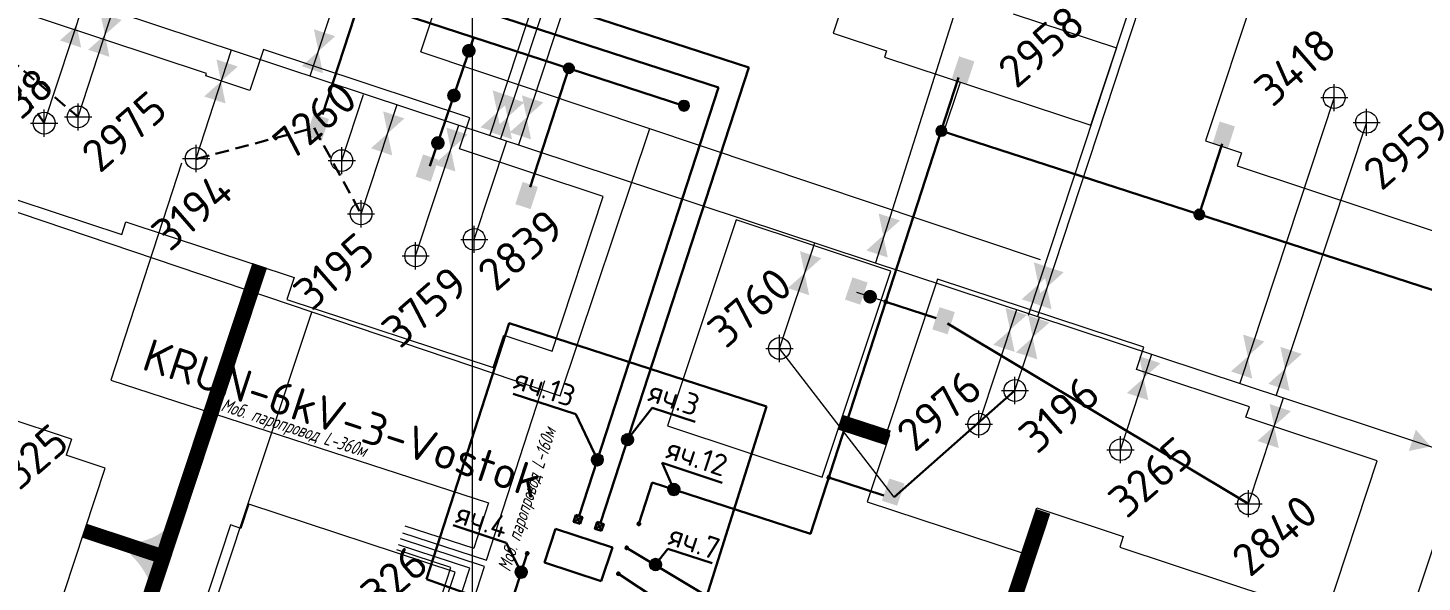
# Model space of a CAD drawing. Header units: millimetres. Extents: x 519 to 9564855, y -810 to 5021775.
# Drawn here: x 9543836 to 9544350, y 4997571 to 4997775 of the extents above; entities that cross this region are included whole.
import ezdxf

# ---------------------------------------------------------------- set-up
doc = ezdxf.new("R2010")
doc.units = ezdxf.units.MM
doc.header["$LTSCALE"] = 2
doc.header["$MEASUREMENT"] = 0
doc.header["$PDMODE"] = 2
doc.header["$PDSIZE"] = 5
doc.linetypes.add('92051501$0$DASHED', pattern=[0.75, 0.5, -0.25])
for name, color, linetype in [('160 скважин на 2012 год', 7, 'Continuous'), ('164 скв. на 2011 год (измененные)', 121, 'Continuous'), ('2003-2004 Supplemental wells', 7, 'Continuous'), ('Existing roads', 41, 'Continuous'), ('Future Roads', 44, 'Continuous'), ('Gaz', 4, 'Continuous'), ('GRID_PULKOVO', 7, 'Continuous'), ('OilColl&Flowlines', 3, 'Continuous'), ('Stage 11.Object 3.Frame&Text', 7, 'Continuous'), ('Stage 12 wells.Text&Frame', 52, 'Continuous'), ('Stage VII wells', 9, 'Continuous'), ('Stage8 wlls text', 7, 'Continuous'), ('Скважины на 2020 год', 140, 'Continuous')]:
    doc.layers.add(name, color=color, linetype=linetype)
for name, color, linetype, lineweight in [('160 скважин на 2012 год - Электрика', 192, 'Continuous', 30), ('200 скв. на 2010 год', 61, 'Continuous', 0), ('PPLINE_GAS', 4, 'GAS_LINE', 30), ('Stage 11.Object 2.Frame&Text', 26, 'Continuous', 53), ('Скважины на 2024 год-125', 10, 'Continuous', 40), ('Электро', 1, 'Continuous', 30), ('Электроснаб', 1, 'Continuous', 18), ('Электроснабжене', 1, 'Continuous', 18)]:
    doc.layers.add(name, color=color, linetype=linetype, lineweight=lineweight)
doc.styles.add('92051501$0$STANDARD', font='simplex.shx')
doc.styles.add('Elect', font='isocpeur.ttf')
doc.styles.get("Standard").update_dxf_attribs({"font": 'isocpeur.ttf', "width": 0.5})
doc.styles.add('ГОСТ', font='simplex.shx', dxfattribs={"width": 0.7})
doc.linetypes.add('GAS_LINE', pattern='A,0.5,-0.2,["G",92051501$0$STANDARD,S=0.1,R=0,X=-0.1,Y=-0.05],-0.05', length=0.75)

msp = doc.modelspace()

# ---------------------------------------------------------------- hatches: boundary and pattern name
at = {"layer": '160 скважин на 2012 год - Электрика', "lineweight": 0, "ltscale": 7.5}
for points in [[(9543979.18141, 4997720.41906), (9543984.78357, 4997718.53189), (9543987.5348, 4997726.69906), (9543981.93265, 4997728.58623)], [(9544137.31087, 4997675.10219), (9544142.91303, 4997673.21501), (9544145.66426, 4997681.38218), (9544140.06211, 4997683.26935)]]:
    msp.add_hatch(color=1, dxfattribs=at).paths.add_polyline_path(points)
at = {"layer": 'Future Roads', "linetype": 'ByBlock', "lineweight": 0, "ltscale": 25}
h = msp.add_hatch(color=256, dxfattribs=at)
edge = h.paths.add_edge_path()
edge.add_line((9543874.2865, 4997581.01089), (9543876.00847, 4997585.71127))
edge.add_arc((9543873.8436, 4997606.18154), 20.58442, 276.0369828, 309.9288942)
edge.add_line((9543887.05543, 4997590.39654), (9543880.54878, 4997572.40928))
edge.add_arc((9543856.43163, 4997561.43149), 26.4981, 384.4743618, 407.6376447)
at = {"layer": 'Электро'}
h = msp.add_hatch(color=256, dxfattribs=at)
edge = h.paths.add_edge_path()
edge.add_arc((9544035.61753, 4997760.31845), 1.80448, 0, 360)
for points in [[(9544176.65234, 4997756.52851), (9544182.26458, 4997754.67152), (9544184.9718, 4997762.85338), (9544179.35957, 4997764.71037)], [(9543938.93541, 4997735.35088), (9543944.54764, 4997733.49389), (9543947.25487, 4997741.67575), (9543941.64264, 4997743.53274)], [(9544015.90282, 4997710.28052), (9544021.51505, 4997708.42354), (9544024.22228, 4997716.60539), (9544018.61005, 4997718.46238)], [(9544169.4444, 4997664.15231), (9544175.05664, 4997662.29533), (9544177.76387, 4997670.47718), (9544172.15163, 4997672.33417)], [(9544150.91828, 4997600.9952), (9544156.53051, 4997599.13821), (9544159.23774, 4997607.32007), (9544153.62551, 4997609.17705)]]:
    msp.add_hatch(color=256, dxfattribs=at).paths.add_polyline_path(points)
h = msp.add_hatch(color=256, dxfattribs=at)
edge = h.paths.add_edge_path()
edge.add_arc((9544078.01699, 4997746.50781), 1.80448, 0, 360)
h = msp.add_hatch(color=256, dxfattribs=at)
edge = h.paths.add_edge_path()
edge.add_arc((9544172.78988, 4997737.25674), 1.80448, 0, 360)
at = {"layer": 'Электро', "ltscale": 7.5}
msp.add_hatch(color=256, dxfattribs=at).paths.add_polyline_path([(9544272.66682, 4997732.49667), (9544278.29894, 4997730.7009), (9544280.91691, 4997738.91176), (9544275.28479, 4997740.70752)])
at = {"layer": 'Электро'}
h = msp.add_hatch(color=256, dxfattribs=at)
edge = h.paths.add_edge_path()
edge.add_arc((9544267.80024, 4997706.46016), 1.80448, 0, 360)
h = msp.add_hatch(color=256, dxfattribs=at)
edge = h.paths.add_edge_path()
edge.add_arc((9544057.24797, 4997623.50429), 2.06767, 0, 360)
h = msp.add_hatch(color=256, dxfattribs=at)
edge = h.paths.add_edge_path()
edge.add_arc((9544046.12594, 4997616.08426), 2.06767, 0, 360)
h = msp.add_hatch(color=256, dxfattribs=at)
edge = h.paths.add_edge_path()
edge.add_arc((9544074.28648, 4997605.14234), 2.06767, 0, 360)
h = msp.add_hatch(color=256, dxfattribs=at)
edge = h.paths.add_edge_path()
edge.add_arc((9544067.56598, 4997577.47225), 2.06767, 0, 360)
h = msp.add_hatch(color=256, dxfattribs=at)
edge = h.paths.add_edge_path()
edge.add_arc((9544018.06378, 4997574.69041), 2.06767, 0, 360)
at = {"layer": 'Электроснаб', "lineweight": 0}
h = msp.add_hatch(color=1, dxfattribs=at)
edge = h.paths.add_edge_path()
edge.add_arc((9544035.61753, 4997760.31845), 1.80448, 0, 360)
for points in [[(9544176.65234, 4997756.52851), (9544182.26458, 4997754.67152), (9544184.9718, 4997762.85338), (9544179.35957, 4997764.71037)], [(9543938.93541, 4997735.35088), (9543944.54764, 4997733.49389), (9543947.25487, 4997741.67575), (9543941.64264, 4997743.53274)], [(9544015.90282, 4997710.28052), (9544021.51505, 4997708.42354), (9544024.22228, 4997716.60539), (9544018.61005, 4997718.46238)], [(9544169.4444, 4997664.15231), (9544175.05664, 4997662.29533), (9544177.76387, 4997670.47718), (9544172.15163, 4997672.33417)], [(9544150.91828, 4997600.9952), (9544156.53051, 4997599.13821), (9544159.23774, 4997607.32007), (9544153.62551, 4997609.17705)]]:
    msp.add_hatch(color=1, dxfattribs=at).paths.add_polyline_path(points)
h = msp.add_hatch(color=1, dxfattribs=at)
edge = h.paths.add_edge_path()
edge.add_arc((9544078.01699, 4997746.50781), 1.80448, 0, 360)
h = msp.add_hatch(color=1, dxfattribs=at)
edge = h.paths.add_edge_path()
edge.add_arc((9544172.78988, 4997737.25674), 1.80448, 0, 360)
at = {"layer": 'Электроснаб', "lineweight": 0, "ltscale": 7.5}
msp.add_hatch(color=1, dxfattribs=at).paths.add_polyline_path([(9544272.66682, 4997732.49667), (9544278.29894, 4997730.7009), (9544280.91691, 4997738.91176), (9544275.28479, 4997740.70752)])
at = {"layer": 'Электроснаб', "lineweight": 0}
h = msp.add_hatch(color=1, dxfattribs=at)
edge = h.paths.add_edge_path()
edge.add_arc((9544267.80024, 4997706.46016), 1.80448, 0, 360)
h = msp.add_hatch(color=1, dxfattribs=at)
edge = h.paths.add_edge_path()
edge.add_arc((9544057.24797, 4997623.50429), 2.06767, 0, 360)
h = msp.add_hatch(color=1, dxfattribs=at)
edge = h.paths.add_edge_path()
edge.add_arc((9544046.12594, 4997616.08426), 2.06767, 0, 360)
h = msp.add_hatch(color=1, dxfattribs=at)
edge = h.paths.add_edge_path()
edge.add_arc((9544074.28648, 4997605.14234), 2.06767, 0, 360)
h = msp.add_hatch(color=1, dxfattribs=at)
edge = h.paths.add_edge_path()
edge.add_arc((9544067.56598, 4997577.47225), 2.06767, 0, 360)
h = msp.add_hatch(color=1, dxfattribs=at)
edge = h.paths.add_edge_path()
edge.add_arc((9544018.06378, 4997574.69041), 2.06767, 0, 360)
at = {"layer": 'Электроснабжене', "lineweight": 0}
h = msp.add_hatch(color=1, dxfattribs=at)
edge = h.paths.add_edge_path()
edge.add_arc((9544035.61753, 4997760.31845), 1.80448, 0, 360)
for points in [[(9544176.65234, 4997756.52851), (9544182.26458, 4997754.67152), (9544184.9718, 4997762.85338), (9544179.35957, 4997764.71037)], [(9543938.93541, 4997735.35088), (9543944.54764, 4997733.49389), (9543947.25487, 4997741.67575), (9543941.64264, 4997743.53274)], [(9544015.90282, 4997710.28052), (9544021.51505, 4997708.42354), (9544024.22228, 4997716.60539), (9544018.61005, 4997718.46238)], [(9544169.4444, 4997664.15231), (9544175.05664, 4997662.29533), (9544177.76387, 4997670.47718), (9544172.15163, 4997672.33417)], [(9544150.91828, 4997600.9952), (9544156.53051, 4997599.13821), (9544159.23774, 4997607.32007), (9544153.62551, 4997609.17705)]]:
    msp.add_hatch(color=1, dxfattribs=at).paths.add_polyline_path(points)
h = msp.add_hatch(color=1, dxfattribs=at)
edge = h.paths.add_edge_path()
edge.add_arc((9544078.01699, 4997746.50781), 1.80448, 0, 360)
h = msp.add_hatch(color=1, dxfattribs=at)
edge = h.paths.add_edge_path()
edge.add_arc((9544172.78988, 4997737.25674), 1.80448, 0, 360)
at = {"layer": 'Электроснабжене', "lineweight": 0, "ltscale": 7.5}
msp.add_hatch(color=1, dxfattribs=at).paths.add_polyline_path([(9544272.66682, 4997732.49667), (9544278.29894, 4997730.7009), (9544280.91691, 4997738.91176), (9544275.28479, 4997740.70752)])
at = {"layer": 'Электроснабжене', "lineweight": 0}
h = msp.add_hatch(color=1, dxfattribs=at)
edge = h.paths.add_edge_path()
edge.add_arc((9544267.80024, 4997706.46016), 1.80448, 0, 360)
at = {"layer": 'Электроснабжене', "linetype": '92051501$0$DASHED', "lineweight": 0}
h = msp.add_hatch(color=1, dxfattribs=at)
edge = h.paths.add_edge_path()
edge.add_arc((9544057.24797, 4997623.50429), 2.06767, 0, 360)
h = msp.add_hatch(color=1, dxfattribs=at)
edge = h.paths.add_edge_path()
edge.add_arc((9544046.12594, 4997616.08426), 2.06767, 0, 360)
h = msp.add_hatch(color=1, dxfattribs=at)
edge = h.paths.add_edge_path()
edge.add_arc((9544074.28648, 4997605.14234), 2.06767, 0, 360)
h = msp.add_hatch(color=1, dxfattribs=at)
edge = h.paths.add_edge_path()
edge.add_arc((9544067.56598, 4997577.47225), 2.06767, 0, 360)
h = msp.add_hatch(color=1, dxfattribs=at)
edge = h.paths.add_edge_path()
edge.add_arc((9544018.06378, 4997574.69041), 2.06767, 0, 360)

# ---------------------------------------------------------------- linework, layer by layer
at = {"color": 1, "linetype": 'ByBlock', "lineweight": 0, "ltscale": 80}
msp.add_line((9544173.27602, 4997735.46255), (9544179.81806, 4997755.23406), dxfattribs=at)
at = {"color": 6, "lineweight": 0, "ltscale": 80}
for p, q in [((9543892.99809, 4997725.40881), (9543867.00717, 4997645.41697)), ((9543867.00717, 4997645.41697), (9544005.99984, 4997600.26163)), ((9544005.24277, 4997579.1582), (9544026.74046, 4997645.32129)), ((9544005.99984, 4997600.26163), (9544000.62243, 4997583.46997)), ((9543974.35327, 4997589.19481), (9544005.3138, 4997579.13512)), ((9543975.17926, 4997591.73696), (9544000.62243, 4997583.46997)), ((9543992.21666, 4997576.38981), (9543972.29578, 4997582.8625)), ((9543999.15225, 4997576.19734), (9543972.9015, 4997584.72673)), ((9544004.54673, 4997576.7677), (9543973.6077, 4997586.90016)), ((9543978.69391, 4997534.77105), (9543992.21666, 4997576.38981)), ((9543986.10577, 4997536.28608), (9543999.15225, 4997576.19734)), ((9543992.15353, 4997538.84019), (9544004.54673, 4997576.7677))]:
    msp.add_line(p, q, dxfattribs=at)
at = {"layer": '160 скважин на 2012 год', "color": 0, "linetype": 'ByBlock', "lineweight": 0, "elevation": 0.00005}
msp.add_lwpolyline([(9544097.27943, 4997704.53932), (9544071.98905, 4997628.60852), (9544128.93715, 4997609.64073), (9544154.22753, 4997685.57153)], close=True, dxfattribs=at)
for points in [[(9543934.45765, 4997683.24155), (9543931.79218, 4997675.1859), (9544007.7727, 4997650.04532), (9544011.72415, 4997661.98749)], [(9543989.98274, 4997563.31127), (9543993.72814, 4997574.63072), (9543917.74761, 4997599.7713), (9543914.7866, 4997590.82246)]]:
    msp.add_lwpolyline(points, dxfattribs=at)
at = {"layer": '160 скважин на 2012 год', "color": 0, "linetype": 'ByBlock', "lineweight": 0}
msp.add_lwpolyline([(9543839.86199, 4997558.08867), (9543839.86199, 4997558.08867), (9543846.06254, 4997556.03702), (9543864.91798, 4997613.02241), (9543850.5602, 4997617.77314)], dxfattribs=at)
for centre in [(9543979.2, 4997691.2), (9544113.2, 4997657.1)]:
    msp.add_circle(centre, 4, dxfattribs=at)
for p in [(9543979.2, 4997691.2), (9544113.2, 4997657.1)]:
    msp.add_point(p, dxfattribs=at)
at = {"layer": '160 скважин на 2012 год - Электрика', "color": 1, "linetype": 'ByBlock', "lineweight": 0, "ltscale": 80}
msp.add_line((9544151.64824, 4997674.50136), (9544141.63255, 4997677.75566), dxfattribs=at)
at = {"layer": '160 скважин на 2012 год - Электрика', "color": 1, "lineweight": 0, "ltscale": 7.5, "const_width": 2.5, "elevation": 0}
for points in [[(9543997.60045, 4997767.1719, 1), (9543999.97809, 4997766.39936, 1)], [(9543992.11, 4997750.67069, 1), (9543994.48764, 4997749.89815, 1)], [(9543986.19507, 4997733.16574, 1), (9543988.57271, 4997732.3932, 1)]]:
    msp.add_lwpolyline(points, format="xyb", close=True, dxfattribs=at)
at = {"layer": '160 скважин на 2012 год - Электрика', "color": 1, "lineweight": 0, "ltscale": 7.5, "const_width": 2.5}
msp.add_lwpolyline([(9544145.3776, 4997676.53882, 1), (9544147.75524, 4997675.76627, 1)], format="xyb", close=True, dxfattribs=at)
at = {"layer": '164 скв. на 2011 год (измененные)', "color": 0, "linetype": 'ByBlock', "lineweight": 0}
msp.add_lwpolyline([(9544283.28106, 4997729.21027), (9544281.68202, 4997724.3776), (9544357.66255, 4997699.23702), (9544376.51798, 4997756.22241), (9544363.31894, 4997760.58973)], dxfattribs=at)
msp.add_circle((9544329.4, 4997740.4), 4, dxfattribs=at)
msp.add_point((9544329.4, 4997740.4), dxfattribs=at)
at = {"layer": '200 скв. на 2010 год', "color": 0, "linetype": 'ByBlock', "lineweight": 0}
for points in [[(9544152.64141, 4997766.77266), (9544151.88202, 4997764.47759), (9544227.86255, 4997739.33701), (9544246.71798, 4997796.32241), (9544236.00553, 4997799.86696)], [(9544288.57737, 4997789.47473), (9544270.08202, 4997733.57759), (9544283.28106, 4997729.21027)], [(9544153.69008, 4997625.27787), (9544145.53701, 4997600.63745), (9544202.52241, 4997581.78202), (9544208.01266, 4997598.37481)], [(9543914.7866, 4997590.82246), (9543911.03745, 4997592.06299), (9543892.18202, 4997535.07759), (9543905.26641, 4997530.7482)]]:
    msp.add_lwpolyline(points, dxfattribs=at)
for centre in [(9544317.5, 4997749.5), (9544186.6, 4997629.2)]:
    msp.add_circle(centre, 4, dxfattribs=at)
for p in [(9544317.5, 4997749.5), (9544186.6, 4997629.2)]:
    msp.add_point(p, dxfattribs=at)
at = {"layer": '2003-2004 Supplemental wells', "color": 0, "linetype": 'ByBlock', "lineweight": 0}
msp.add_circle((9543959.1, 4997706.7), 4, dxfattribs=at)
msp.add_point((9543959.1, 4997706.7), dxfattribs=at)
at = {"layer": 'DEFPOINTS', "color": 1, "lineweight": 0, "ltscale": 80}
msp.add_point((9543842.4, 4997740.1), dxfattribs=at)
at = {"layer": 'Existing roads', "color": 3, "linetype": 'ByBlock', "lineweight": 0, "ltscale": 80}
for p, q in [((9544050.3, 4997832.7), (9544017.03715, 4997732.17214, 0)), ((9544180.4, 4997789.2), (9544148.51474, 4997688.66859, 0))]:
    msp.add_line(p, q, dxfattribs=at)
at = {"layer": 'Existing roads', "lineweight": 0, "const_width": 5.7, "flags": 128}
for points in [[(9543921.77878, 4997687.70367), (9543858.92335, 4997497.7403)], [(9544210.21356, 4997597.10398), (9544145.91524, 4997402.77988)]]:
    msp.add_lwpolyline(points, dxfattribs=at)
at = {"layer": 'Existing roads', "lineweight": 0, "const_width": 5.7, "elevation": 0.00005, "flags": 128}
msp.add_lwpolyline([(9544135.73847, 4997629.86005), (9544153.31177, 4997624.13454)], dxfattribs=at)
at = {"layer": 'Future Roads', "lineweight": 0, "const_width": 5.4}
msp.add_lwpolyline([(9543883.54966, 4997581.24067), (9543857.27824, 4997589.9334)], dxfattribs=at)
at = {"layer": 'Gaz', "linetype": 'GAS_LINE', "lineweight": 0, "ltscale": 15}
for p, q in [((9543981.07374, 4997766.39695, -0.01857), (9544024.16109, 4997895.02778, -0.04596)), ((9543981.07374, 4997766.39695, -0.01857), (9544209.13484, 4997689.87733, 0.10158)), ((9543722.67712, 4997744.42609, 0.01101), (9544032.42903, 4997639.69169, 0.02389)), ((9544032.42903, 4997639.69169, 0.02389), (9544065.49798, 4997738.08629, 0.03997))]:
    msp.add_line(p, q, dxfattribs=at)
at = {"layer": 'GRID_PULKOVO', "lineweight": 0}
msp.add_line((9544000, 5010000), (9544000, 4992000), dxfattribs=at)
at = {"layer": 'OilColl&Flowlines', "linetype": 'ByBlock', "lineweight": 0}
for p, q in [((9543940.41484, 4997757.52507, 0), (9544055.63788, 4998105.75518, 0)), ((9544199.9, 4997641.6), (9544208.94939, 4997668.67186, 0)), ((9544238.8, 4997619.8), (9544250.26666, 4997655.00072, 0))]:
    msp.add_line(p, q, dxfattribs=at)
at = {"layer": 'OilColl&Flowlines', "lineweight": 0}
for p, q in [((9543688.09852, 4997841.01197, 0), (9545477.57397, 4997248.90697, 0)), ((9543898.4, 4997727.1), (9543911.41161, 4997767.12172, 0)), ((9543959.1, 4997706.7), (9543972.41376, 4997746.93721)), ((9544242.93252, 4997248.576, 0), (9544364.9595, 4997617.05094, 0))]:
    msp.add_line(p, q, dxfattribs=at)
at = {"layer": 'OilColl&Flowlines', "linetype": 'ByBlock', "lineweight": 0, "ltscale": 80}
for p, q in [((9544038.9, 4997833.7), (9544006.46386, 4997735.67065, 0)), ((9544039.4, 4997822), (9544010.40382, 4997734.36699, 0)), ((9544245.73008, 4997783.05008), (9544208.16067, 4997668.93283, 0)), ((9544199.3, 4997780.4), (9544237.29026, 4997767.82971)), ((9544237.29026, 4997767.82971), (9544204.76778, 4997669.28372, 0)), ((9544317.5, 4997749.5), (9544282.68288, 4997644.27478, 0)), ((9544186.6, 4997629.2), (9544200.57714, 4997671.44208, 0)), ((9544285.9, 4997599.9), (9544298.81646, 4997638.93647, 0))]:
    msp.add_line(p, q, dxfattribs=at)
at = {"layer": 'OilColl&Flowlines', "color": 3, "linetype": 'ByBlock', "lineweight": 0, "ltscale": 25}
for p, q in [((9543842.4, 4997740.1), (9543857.30549, 4997785.02445)), ((9543854.9, 4997742.4), (9543867.72934, 4997781.57539))]:
    msp.add_line(p, q, dxfattribs=at)
at = {"layer": 'OilColl&Flowlines', "lineweight": 0, "ltscale": 50}
for p, q in [((9543952, 4997726.3), (9543960.05767, 4997750.65209, 0)), ((9544000.8, 4997697.3), (9544012.80221, 4997733.5734, 0))]:
    msp.add_line(p, q, dxfattribs=at)
at = {"layer": 'OilColl&Flowlines', "lineweight": 0, "ltscale": 40}
for p, q in [((9543979.2, 4997691.2), (9543995.15289, 4997739.41324, 0)), ((9544329.4, 4997740.4), (9544296.1225, 4997639.82785, 0)), ((9544113.2, 4997657.1), (9544126.17441, 4997696.0606, 0))]:
    msp.add_line(p, q, dxfattribs=at)
at = {"layer": 'OilColl&Flowlines', "color": 3, "lineweight": 0}
for points in [[(9543870.95011, 4997778.13643), (9543864.77009, 4997772.63186), (9543863.093, 4997780.7362)], [(9543856.02332, 4997767.97659), (9543848.16621, 4997770.57636), (9543854.34624, 4997776.08093)], [(9543866.44717, 4997764.52752), (9543858.59006, 4997767.1273), (9543864.77009, 4997772.63186)], [(9543949.58781, 4997772.11441), (9543943.40779, 4997766.60985), (9543941.73071, 4997774.71419)], [(9543945.08487, 4997758.50551), (9543937.22776, 4997761.10528), (9543943.40779, 4997766.60985)]]:
    msp.add_solid(points, dxfattribs=at)
at = {"layer": 'OilColl&Flowlines', "lineweight": 0}
for points in [[(9543913.69474, 4997760.96848, 0), (9543907.51472, 4997755.46391, 0), (9543905.83764, 4997763.56825, 0)], [(9543909.1918, 4997747.35957, 0), (9543901.3347, 4997749.95935, 0), (9543907.51472, 4997755.46391, 0)], [(9544007.56603, 4997752.1745, 0), (9544015.42313, 4997749.57472, 0), (9544009.24311, 4997744.07016, 0)], [(9544011.34428, 4997750.38212, 0), (9544019.20139, 4997747.78235, 0), (9544013.02136, 4997742.27778, 0)], [(9544018.35396, 4997750.33099, 0), (9544026.21106, 4997747.73121, 0), (9544020.03104, 4997742.22665, 0)], [(9543967.23169, 4997744.44867), (9543975.08879, 4997741.84889), (9543968.90877, 4997736.34433)], [(9544003.06309, 4997738.56559, 0), (9544009.24311, 4997744.07016, 0), (9544010.92019, 4997735.96582, 0)], [(9544006.84134, 4997736.77322, 0), (9544013.02136, 4997742.27778, 0), (9544014.69845, 4997734.17344, 0)], [(9544013.85102, 4997736.72208, 0), (9544020.03104, 4997742.22665, 0), (9544021.70812, 4997734.12231, 0)], [(9543962.72875, 4997730.83976), (9543968.90877, 4997736.34433), (9543970.58585, 4997728.23999)], [(9543990.49414, 4997738.50633, 0), (9543998.35125, 4997735.90655, 0), (9543992.17123, 4997730.40199, 0)], [(9543985.9912, 4997724.89742, 0), (9543992.17123, 4997730.40199, 0), (9543993.84831, 4997722.29765, 0)], [(9544149.70427, 4997706.83414, 0), (9544157.56138, 4997704.23437, 0), (9544151.38135, 4997698.7298, 0)], [(9544145.20133, 4997693.22523, 0), (9544151.38135, 4997698.7298, 0), (9544153.05844, 4997690.62546, 0)], [(9544120.75914, 4997692.93961, 0), (9544128.61624, 4997690.33983, 0), (9544122.43622, 4997684.83527, 0)], [(9544116.2562, 4997679.3307, 0), (9544122.43622, 4997684.83527, 0), (9544124.1133, 4997676.73093, 0)], [(9544283.93173, 4997662.22825, 0), (9544291.78884, 4997659.62848, 0), (9544285.60881, 4997654.12391, 0)], [(9544279.42879, 4997648.61934, 0), (9544285.60881, 4997654.12391, 0), (9544287.2859, 4997646.01957, 0)], [(9544297.67146, 4997657.68202, 0), (9544305.52856, 4997655.08225, 0), (9544299.34854, 4997649.57768, 0)], [(9544293.16852, 4997644.07312, 0), (9544299.34854, 4997649.57768, 0), (9544301.02562, 4997641.47334, 0)], [(9544301.54743, 4997634.01722, 0), (9544295.36741, 4997628.51265, 0), (9544293.69033, 4997636.61699, 0)], [(9544297.04449, 4997620.40831, 0), (9544289.18739, 4997623.00809, 0), (9544295.36741, 4997628.51265, 0)], [(9544344.94494, 4997619.31473, 0), (9544347.54472, 4997627.17184, 0), (9544353.04928, 4997620.99181, 0)]]:
    msp.add_solid(points, dxfattribs=at)
at = {"layer": 'OilColl&Flowlines', "linetype": 'ByBlock', "lineweight": 0}
for points in [[(9544214.71958, 4997686.21711), (9544208.53956, 4997680.71254), (9544206.86247, 4997688.81688)], [(9544217.87661, 4997685.17776, 0), (9544211.69659, 4997679.67319, 0), (9544210.0195, 4997687.77753, 0)], [(9544210.21664, 4997672.6082), (9544202.35953, 4997675.20797), (9544208.53956, 4997680.71254)], [(9544213.37367, 4997671.56885, 0), (9544205.51656, 4997674.16863, 0), (9544211.69659, 4997679.67319, 0)], [(9544204.27553, 4997669.4466, 0), (9544198.09551, 4997663.94203, 0), (9544196.41843, 4997672.04637, 0)], [(9544212.62488, 4997666.68395, 0), (9544206.44486, 4997661.17938, 0), (9544204.76778, 4997669.28372, 0)], [(9544199.77259, 4997655.83769, 0), (9544191.91548, 4997658.43746, 0), (9544198.09551, 4997663.94203, 0)], [(9544208.12194, 4997653.07504, 0), (9544200.26484, 4997655.67481, 0), (9544206.44486, 4997661.17938, 0)], [(9544253.49713, 4997651.68152, 0), (9544247.31711, 4997646.17696, 0), (9544245.64003, 4997654.2813, 0)], [(9544248.99419, 4997638.07262, 0), (9544241.13709, 4997640.67239, 0), (9544247.31711, 4997646.17696, 0)]]:
    msp.add_solid(points, dxfattribs=at)
at = {"layer": 'PPLINE_GAS', "color": 44, "linetype": 'GAS_LINE', "lineweight": 0, "ltscale": 15}
msp.add_line((9543825.66294, 4997324.089), (9543940.96092, 4997670.49324, 0.01868), dxfattribs=at)
at = {"layer": 'Stage 11.Object 2.Frame&Text', "color": 0, "linetype": 'ByBlock', "lineweight": 0}
for points in [[(9543901.92764, 4997757.54493), (9543902.21798, 4997758.42241), (9543826.23745, 4997783.56299), (9543824.29788, 4997777.70115)], [(9543852.52128, 4997623.69999), (9543776.87325, 4997648.75879), (9543758.01782, 4997591.7734), (9543765.85097, 4997589.18155)]]:
    msp.add_lwpolyline(points, dxfattribs=at)
msp.add_circle((9543854.9, 4997742.4), 4, dxfattribs=at)
msp.add_point((9543854.9, 4997742.4), dxfattribs=at)
at = {"layer": 'Stage 11.Object 3.Frame&Text', "color": 0, "linetype": 'ByBlock', "lineweight": 0}
msp.add_lwpolyline([(9543824.29788, 4997777.70115), (9543813.83842, 4997781.16199), (9543794.98298, 4997724.1766), (9543870.96351, 4997699.03602), (9543872.51866, 4997703.73604)], dxfattribs=at)
msp.add_circle((9543842.40096, 4997740.09901), 4, dxfattribs=at)
msp.add_point((9543842.4, 4997740.1), dxfattribs=at)
at = {"layer": 'Stage 12 wells.Text&Frame', "color": 0, "linetype": 'ByBlock', "lineweight": 0}
for points in [[(9544160.78439, 4997827.30261), (9544151.83745, 4997830.26299), (9544132.98202, 4997773.27759), (9544152.64141, 4997766.77266)], [(9544011.72415, 4997661.98749), (9544029.46255, 4997656.13701), (9544048.31798, 4997713.12241), (9543995.3243, 4997730.65706)]]:
    msp.add_lwpolyline(points, dxfattribs=at)
at = {"layer": 'Stage 12 wells.Text&Frame', "color": 0, "linetype": 'ByBlock', "lineweight": 0, "elevation": 0.00005}
msp.add_lwpolyline([(9544239.80552, 4997587.85513), (9544238.49218, 4997583.8859), (9544314.4727, 4997558.74532), (9544333.32814, 4997615.73072), (9544284.94113, 4997631.7411)], dxfattribs=at)
at = {"layer": 'Stage 12 wells.Text&Frame', "color": 0, "linetype": 'ByBlock', "lineweight": 0}
for centre in [(9544000.8, 4997697.3), (9544285.9, 4997599.9)]:
    msp.add_circle(centre, 4, dxfattribs=at)
for p in [(9544000.8, 4997697.3), (9544285.9, 4997599.9)]:
    msp.add_point(p, dxfattribs=at)
at = {"layer": 'Stage VII wells', "color": 0, "linetype": 'ByBlock', "lineweight": 0}
msp.add_lwpolyline([(9544244.62882, 4997649.39518), (9544247.31798, 4997657.52241), (9544171.33745, 4997682.66299), (9544152.48202, 4997625.6776), (9544153.69008, 4997625.27787)], dxfattribs=at)
msp.add_circle((9544199.9, 4997641.6), 4, dxfattribs=at)
msp.add_point((9544199.9, 4997641.6), dxfattribs=at)
at = {"layer": 'Stage8 wlls text', "color": 0, "linetype": 'ByBlock', "lineweight": 0}
msp.add_line((9544208.01266, 4997598.37481), (9544239.80552, 4997587.85513, 0.00005), dxfattribs=at)
for points in [[(9543918.14583, 4997752.17717), (9543901.9272, 4997757.54362)], [(9543872.51866, 4997703.73604), (9543872.51866, 4997703.73604), (9543934.45765, 4997683.24155)]]:
    msp.add_lwpolyline(points, dxfattribs=at)
at = {"layer": 'Stage8 wlls text', "color": 0, "linetype": 'ByBlock', "lineweight": 0, "elevation": 0.00005}
msp.add_lwpolyline([(9544284.94113, 4997631.7411), (9544286.22814, 4997635.63072), (9544244.62882, 4997649.39518), (9544244.62882, 4997649.39518), (9544244.62882, 4997649.39518)], dxfattribs=at)
at = {"layer": 'Stage8 wlls text', "color": 0, "linetype": 'ByBlock', "lineweight": 0}
for centre in [(9543898.4, 4997727.1), (9544238.8, 4997619.8)]:
    msp.add_circle(centre, 4, dxfattribs=at)
for p in [(9543898.4, 4997727.1), (9544238.8, 4997619.8)]:
    msp.add_point(p, dxfattribs=at)
at = {"layer": 'Скважины на 2020 год', "color": 0, "linetype": 'ByBlock', "lineweight": 0}
msp.add_lwpolyline([(9543995.3243, 4997730.65706), (9543999.11798, 4997742.12241), (9543923.13745, 4997767.26299), (9543918.14583, 4997752.17717)], dxfattribs=at)
msp.add_circle((9543952, 4997726.3), 4, dxfattribs=at)
msp.add_point((9543952, 4997726.3), dxfattribs=at)
at = {"layer": 'Скважины на 2024 год-125', "linetype": 'ByBlock', "lineweight": 0}
msp.add_line((9543852.52128, 4997623.69999), (9543850.5602, 4997617.77314), dxfattribs=at)
at = {"layer": 'Электро'}
for p, q in [((9543050.8, 4998081.1), (9544078.01699, 4997746.50781)), ((9543960.44789, 4997806.60056), (9544101.85257, 4997760.64735)), ((9543946.87949, 4997799.98599), (9544090.76226, 4997753.18693)), ((9544090.76226, 4997753.18693), (9543946.87949, 4997799.98599)), ((9544047.26784, 4997592.819), (9544101.85257, 4997760.64735)), ((9544039.38534, 4997595.38018), (9544090.76226, 4997753.18693)), ((9544039.38534, 4997595.38018), (9544090.76226, 4997753.18693)), ((9544124.55381, 4997588.80949), (9544172.78988, 4997737.25674)), ((9544172.78988, 4997737.25674), (9544361.88619, 4997675.96322)), ((9544015.08392, 4997640.4286), (9544038.25088, 4997632.94594)), ((9544066.27248, 4997635.18107), (9544057.24797, 4997623.50429)), ((9544066.27248, 4997635.18107), (9544082.14321, 4997630.08697)), ((9544038.25088, 4997632.94594), (9544046.12594, 4997616.08426)), ((9544074.28648, 4997605.14234), (9544069.96971, 4997614.99269)), ((9544069.96971, 4997614.99269), (9544092.07786, 4997607.61134)), ((9544061.39767, 4997592.49149), (9544066.34643, 4997607.72222)), ((9544066.34643, 4997607.72222), (9544124.55381, 4997588.80949)), ((9543993.0214, 4997591.96419, 47.36082), (9544012.51758, 4997585.43095, 47.36082)), ((9544012.51758, 4997585.43095, 47.36082), (9544018.06378, 4997574.69041, 47.36082)), ((9544072.07824, 4997583.31064), (9544067.56598, 4997577.47225)), ((9544088.39955, 4997577.99565), (9544072.07824, 4997583.31064)), ((9543985.93756, 4997475.81608, 47.36082), (9544020.30715, 4997581.59481, 47.36082))]:
    msp.add_line(p, q, dxfattribs=at)
at = {"layer": 'Электро', "ltscale": 25}
for p, q in [((9543944.95839, 4997743.25542), (9543958.65004, 4997785.38883)), ((9544021.39167, 4997716.54117), (9544035.61753, 4997760.31845)), ((9544013.58748, 4997666.37308), (9543983.17748, 4997572.14508)), ((9544013.58748, 4997666.37308), (9543983.17748, 4997572.14508)), ((9544013.58881, 4997666.37265), (9543983.17881, 4997572.14465)), ((9544108.46548, 4997635.74108), (9544013.58748, 4997666.37308)), ((9544108.46548, 4997635.74108), (9544013.58748, 4997666.37308)), ((9544108.46681, 4997635.74065), (9544013.58881, 4997666.37265)), ((9544155.3696, 4997602.36815), (9544199.89936, 4997641.59962)), ((9544108.46681, 4997635.74065), (9544077.64649, 4997538.40912)), ((9544037.32569, 4997593.22113), (9544038.1569, 4997595.77932)), ((9544040.61378, 4997594.98104), (9544037.32569, 4997593.22113)), ((9544039.78257, 4997592.42284), (9544037.32569, 4997593.22113)), ((9544038.1569, 4997595.77932), (9544039.78257, 4997592.42284)), ((9544038.1569, 4997595.77932), (9544040.61378, 4997594.98104)), ((9544040.61378, 4997594.98104), (9544039.78257, 4997592.42284)), ((9544045.20819, 4997590.65995), (9544046.0394, 4997593.21814)), ((9544046.0394, 4997593.21814), (9544047.66507, 4997589.86166)), ((9544046.0394, 4997593.21814), (9544048.49627, 4997592.41986)), ((9544026.62145, 4997578.1781), (9544030.70681, 4997590.66965)), ((9544030.70681, 4997590.66965), (9544051.66084, 4997583.81664)), ((9544048.49627, 4997592.41986), (9544045.20819, 4997590.65995)), ((9544047.66507, 4997589.86166), (9544045.20819, 4997590.65995)), ((9544048.49627, 4997592.41986), (9544047.66507, 4997589.86166)), ((9544051.66084, 4997583.81664), (9544047.57548, 4997571.32509)), ((9544047.57548, 4997571.32509), (9544026.62145, 4997578.1781)), ((9543983.17748, 4997572.14508), (9544077.64648, 4997538.40908)), ((9543983.17748, 4997572.14508), (9544077.64648, 4997538.40908)), ((9543983.17881, 4997572.14465), (9544077.64781, 4997538.40865))]:
    msp.add_line(p, q, dxfattribs=at)
at = {"layer": 'Электро', "ltscale": 7.5}
for p, q in [((9544000.54951, 4997771.5733), (9543984.45437, 4997724.2842)), ((9544170.83939, 4997668.19958, 0), (9544152.32668, 4997674.28091)), ((9544170.83939, 4997668.19958, 0), (9544152.32668, 4997674.28091)), ((9544112.25786, 4997550.48436, 0), (9544056.90061, 4997583.62815)), ((9544099.928, 4997543.77, 0), (9544053.84516, 4997574.1063))]:
    msp.add_line(p, q, dxfattribs=at)
at = {"layer": 'Электро', "ltscale": 80}
for p, q in [((9544172.78988, 4997737.25674), (9544179.16385, 4997756.87378)), ((9544267.80024, 4997706.46016), (9544276.25401, 4997732.47879)), ((9544151.65572, 4997602.94151), (9544131.04626, 4997609.63793))]:
    msp.add_line(p, q, dxfattribs=at)
at = {"layer": 'Электро', "ltscale": 2}
msp.add_line((9544175.02655, 4997666.32321, 0), (9544285.89936, 4997599.89961), dxfattribs=at)
at = {"layer": 'Электро'}
for centre, radius in [((9544035.61753, 4997760.31845), 1.80448), ((9544078.01699, 4997746.50781), 1.80448), ((9544172.78988, 4997737.25674), 1.80448), ((9544267.80024, 4997706.46016), 1.80448), ((9544057.24797, 4997623.50429), 2.06767), ((9544046.12594, 4997616.08426), 2.06767), ((9544074.28648, 4997605.14234), 2.06767), ((9544067.56598, 4997577.47225), 2.06767), ((9544018.06378, 4997574.69041, 47.36082), 2.06767)]:
    msp.add_circle(centre, radius, dxfattribs=at)
for centre, start, end in [((9544152.32668, 4997674.28091), 342, 162), ((9544152.32668, 4997674.28091), 162, 342), ((9544131.29544, 4997609.55696), 161.9999999, 341.9999999), ((9544131.29544, 4997609.55696), 341.9999999, 161.9999999), ((9544061.39767, 4997592.49149), 162.0000001, 342.0000001), ((9544061.39767, 4997592.49149), 342.0000001, 162.0000001), ((9544056.90061, 4997583.62815), 162, 342), ((9544056.90061, 4997583.62815), 342, 162), ((9544020.30715, 4997581.59481, 47.36082), 162, 342), ((9544020.30715, 4997581.59481, 47.36082), 342, 162), ((9544053.84516, 4997574.1063), 161.9999999, 341.9999999), ((9544053.84516, 4997574.1063), 341.9999999, 161.9999999)]:
    msp.add_arc(centre, 0.5, start, end, dxfattribs=at)
at = {"layer": 'Электроснаб', "color": 1, "linetype": 'ByBlock', "lineweight": 0}
for p, q in [((9543050.8, 4998081.1), (9544078.01699, 4997746.50781)), ((9543960.44789, 4997806.60056), (9544101.85257, 4997760.64735)), ((9543946.87949, 4997799.98599), (9544090.76226, 4997753.18693)), ((9544090.76226, 4997753.18693), (9543946.87949, 4997799.98599)), ((9544047.26784, 4997592.819), (9544101.85257, 4997760.64735)), ((9544039.38534, 4997595.38018), (9544090.76226, 4997753.18693)), ((9544039.38534, 4997595.38018), (9544090.76226, 4997753.18693)), ((9544124.55381, 4997588.80949), (9544172.78988, 4997737.25674)), ((9544172.78988, 4997737.25674), (9544361.88619, 4997675.96322)), ((9543985.93756, 4997475.81608, 47.36082), (9544020.30715, 4997581.59481, 47.36082))]:
    msp.add_line(p, q, dxfattribs=at)
at = {"layer": 'Электроснаб', "color": 1, "lineweight": 0, "ltscale": 80}
for p, q in [((9544172.78988, 4997737.25674), (9544179.16385, 4997756.87378)), ((9544267.80024, 4997706.46016), (9544276.25401, 4997732.47879)), ((9544151.65572, 4997602.94151), (9544131.04626, 4997609.63793))]:
    msp.add_line(p, q, dxfattribs=at)
at = {"layer": 'Электроснаб', "color": 1, "lineweight": 0, "ltscale": 7.5}
for p, q in [((9544170.83939, 4997668.19958, 0), (9544152.32668, 4997674.28091)), ((9544170.83939, 4997668.19958, 0), (9544152.32668, 4997674.28091)), ((9544112.25786, 4997550.48436, 0), (9544056.90061, 4997583.62815)), ((9544099.928, 4997543.77, 0), (9544053.84516, 4997574.1063))]:
    msp.add_line(p, q, dxfattribs=at)
at = {"layer": 'Электроснаб', "color": 1, "lineweight": 0, "ltscale": 25}
for p, q in [((9544013.58748, 4997666.37308), (9543983.17748, 4997572.14508)), ((9544013.58748, 4997666.37308), (9543983.17748, 4997572.14508)), ((9544013.58881, 4997666.37265), (9543983.17881, 4997572.14465)), ((9544108.46548, 4997635.74108), (9544013.58748, 4997666.37308)), ((9544108.46548, 4997635.74108), (9544013.58748, 4997666.37308)), ((9544108.46681, 4997635.74065), (9544013.58881, 4997666.37265)), ((9544155.3696, 4997602.36815), (9544199.89936, 4997641.59962)), ((9544108.46681, 4997635.74065), (9544077.64649, 4997538.40912)), ((9544037.32569, 4997593.22113), (9544038.1569, 4997595.77932)), ((9544040.61378, 4997594.98104), (9544037.32569, 4997593.22113)), ((9544039.78257, 4997592.42284), (9544037.32569, 4997593.22113)), ((9544038.1569, 4997595.77932), (9544039.78257, 4997592.42284)), ((9544038.1569, 4997595.77932), (9544040.61378, 4997594.98104)), ((9544040.61378, 4997594.98104), (9544039.78257, 4997592.42284)), ((9544045.20819, 4997590.65995), (9544046.0394, 4997593.21814)), ((9544046.0394, 4997593.21814), (9544047.66507, 4997589.86166)), ((9544046.0394, 4997593.21814), (9544048.49627, 4997592.41986)), ((9544026.62145, 4997578.1781), (9544030.70681, 4997590.66965)), ((9544030.70681, 4997590.66965), (9544051.66084, 4997583.81664)), ((9544048.49627, 4997592.41986), (9544045.20819, 4997590.65995)), ((9544047.66507, 4997589.86166), (9544045.20819, 4997590.65995)), ((9544048.49627, 4997592.41986), (9544047.66507, 4997589.86166)), ((9544051.66084, 4997583.81664), (9544047.57548, 4997571.32509)), ((9544047.57548, 4997571.32509), (9544026.62145, 4997578.1781)), ((9543983.17748, 4997572.14508), (9544077.64648, 4997538.40908)), ((9543983.17748, 4997572.14508), (9544077.64648, 4997538.40908)), ((9543983.17881, 4997572.14465), (9544077.64781, 4997538.40865))]:
    msp.add_line(p, q, dxfattribs=at)
at = {"layer": 'Электроснаб', "color": 1, "lineweight": 0, "ltscale": 2}
msp.add_line((9544175.02655, 4997666.32321, 0), (9544285.89936, 4997599.89961), dxfattribs=at)
at = {"layer": 'Электроснаб', "color": 1, "lineweight": 0}
for p, q in [((9544066.27248, 4997635.18107), (9544057.24797, 4997623.50429)), ((9544038.25088, 4997632.94594), (9544046.12594, 4997616.08426)), ((9544074.28648, 4997605.14234), (9544069.96971, 4997614.99269)), ((9544061.39767, 4997592.49149), (9544066.34643, 4997607.72222)), ((9544066.34643, 4997607.72222), (9544124.55381, 4997588.80949)), ((9544012.51758, 4997585.43095, 47.36082), (9544018.06378, 4997574.69041, 47.36082)), ((9544072.07824, 4997583.31064), (9544067.56598, 4997577.47225))]:
    msp.add_line(p, q, dxfattribs=at)
for centre, radius in [((9544035.61753, 4997760.31845), 1.80448), ((9544078.01699, 4997746.50781), 1.80448), ((9544172.78988, 4997737.25674), 1.80448), ((9544267.80024, 4997706.46016), 1.80448), ((9544057.24797, 4997623.50429), 2.06767), ((9544046.12594, 4997616.08426), 2.06767), ((9544074.28648, 4997605.14234), 2.06767), ((9544067.56598, 4997577.47225), 2.06767), ((9544018.06378, 4997574.69041, 47.36082), 2.06767)]:
    msp.add_circle(centre, radius, dxfattribs=at)
for centre, start, end in [((9544152.32668, 4997674.28091), 342, 162), ((9544152.32668, 4997674.28091), 162, 342), ((9544131.29544, 4997609.55696), 161.9999999, 341.9999999), ((9544131.29544, 4997609.55696), 341.9999999, 161.9999999), ((9544061.39767, 4997592.49149), 162.0000001, 342.0000001), ((9544061.39767, 4997592.49149), 342.0000001, 162.0000001), ((9544056.90061, 4997583.62815), 162, 342), ((9544056.90061, 4997583.62815), 342, 162), ((9544020.30715, 4997581.59481, 47.36082), 162, 342), ((9544020.30715, 4997581.59481, 47.36082), 342, 162), ((9544053.84516, 4997574.1063), 161.9999999, 341.9999999), ((9544053.84516, 4997574.1063), 341.9999999, 161.9999999)]:
    msp.add_arc(centre, 0.5, start, end, dxfattribs=at)
at = {"layer": 'Электроснабжене', "color": 1, "linetype": 'ByBlock', "lineweight": 0}
for p, q in [((9543050.8, 4998081.1), (9544078.01699, 4997746.50781)), ((9543960.44789, 4997806.60056), (9544101.85257, 4997760.64735)), ((9543946.87949, 4997799.98599), (9544090.76226, 4997753.18693)), ((9544090.76226, 4997753.18693), (9543946.87949, 4997799.98599)), ((9544047.26784, 4997592.819), (9544101.85257, 4997760.64735)), ((9544039.38534, 4997595.38018), (9544090.76226, 4997753.18693)), ((9544039.38534, 4997595.38018), (9544090.76226, 4997753.18693)), ((9544124.55381, 4997588.80949), (9544172.78988, 4997737.25674)), ((9544172.78988, 4997737.25674), (9544361.88619, 4997675.96322)), ((9543985.93756, 4997475.81608, 47.36082), (9544020.30715, 4997581.59481, 47.36082))]:
    msp.add_line(p, q, dxfattribs=at)
at = {"layer": 'Электроснабжене', "color": 1, "linetype": '92051501$0$DASHED', "lineweight": 30, "ltscale": 5}
for p, q in [((9543817.76331, 4997773.91768), (9543854.8, 4997742.5)), ((9543817.76331, 4997773.91768), (9543842.4591, 4997740.1553)), ((9543898.30183, 4997726.89159), (9543941.11101, 4997738.2137)), ((9543941.81062, 4997738.39873), (9543959.1, 4997706.7))]:
    msp.add_line(p, q, dxfattribs=at)
at = {"layer": 'Электроснабжене', "color": 1, "lineweight": 0, "ltscale": 80}
for p, q in [((9544172.78988, 4997737.25674), (9544179.16385, 4997756.87378)), ((9544267.80024, 4997706.46016), (9544276.25401, 4997732.47879)), ((9544151.65572, 4997602.94151), (9544131.04626, 4997609.63793))]:
    msp.add_line(p, q, dxfattribs=at)
at = {"layer": 'Электроснабжене', "color": 1, "lineweight": 0, "ltscale": 7.5}
for p, q in [((9544170.83939, 4997668.19958, 0), (9544152.32668, 4997674.28091)), ((9544170.83939, 4997668.19958, 0), (9544152.32668, 4997674.28091)), ((9544112.25786, 4997550.48436, 0), (9544056.90061, 4997583.62815)), ((9544099.928, 4997543.77, 0), (9544053.84516, 4997574.1063))]:
    msp.add_line(p, q, dxfattribs=at)
at = {"layer": 'Электроснабжене', "color": 1, "lineweight": 0, "ltscale": 25}
for p, q in [((9544013.58748, 4997666.37308), (9543983.17748, 4997572.14508)), ((9544013.58748, 4997666.37308), (9543983.17748, 4997572.14508)), ((9544013.58881, 4997666.37265), (9543983.17881, 4997572.14465)), ((9544108.46548, 4997635.74108), (9544013.58748, 4997666.37308)), ((9544108.46548, 4997635.74108), (9544013.58748, 4997666.37308)), ((9544108.46681, 4997635.74065), (9544013.58881, 4997666.37265)), ((9544155.3696, 4997602.36815), (9544199.89936, 4997641.59962)), ((9544108.46681, 4997635.74065), (9544077.64649, 4997538.40912)), ((9544037.32569, 4997593.22113), (9544038.1569, 4997595.77932)), ((9544040.61378, 4997594.98104), (9544037.32569, 4997593.22113)), ((9544039.78257, 4997592.42284), (9544037.32569, 4997593.22113)), ((9544038.1569, 4997595.77932), (9544039.78257, 4997592.42284)), ((9544038.1569, 4997595.77932), (9544040.61378, 4997594.98104)), ((9544040.61378, 4997594.98104), (9544039.78257, 4997592.42284)), ((9544045.20819, 4997590.65995), (9544046.0394, 4997593.21814)), ((9544046.0394, 4997593.21814), (9544047.66507, 4997589.86166)), ((9544046.0394, 4997593.21814), (9544048.49627, 4997592.41986)), ((9544026.62145, 4997578.1781), (9544030.70681, 4997590.66965)), ((9544030.70681, 4997590.66965), (9544051.66084, 4997583.81664)), ((9544048.49627, 4997592.41986), (9544045.20819, 4997590.65995)), ((9544047.66507, 4997589.86166), (9544045.20819, 4997590.65995)), ((9544048.49627, 4997592.41986), (9544047.66507, 4997589.86166)), ((9544051.66084, 4997583.81664), (9544047.57548, 4997571.32509)), ((9544047.57548, 4997571.32509), (9544026.62145, 4997578.1781)), ((9543983.17748, 4997572.14508), (9544077.64648, 4997538.40908)), ((9543983.17748, 4997572.14508), (9544077.64648, 4997538.40908)), ((9543983.17881, 4997572.14465), (9544077.64781, 4997538.40865))]:
    msp.add_line(p, q, dxfattribs=at)
at = {"layer": 'Электроснабжене', "color": 1, "lineweight": 0, "ltscale": 2}
for p, q in [((9544175.02655, 4997666.32321, 0), (9544285.89936, 4997599.89961)), ((9544155.3696, 4997602.36815), (9544113.19936, 4997657.09961))]:
    msp.add_line(p, q, dxfattribs=at)
at = {"layer": 'Электроснабжене', "color": 1, "linetype": '92051501$0$DASHED', "lineweight": 0}
for p, q in [((9544066.27248, 4997635.18107), (9544057.24797, 4997623.50429)), ((9544038.25088, 4997632.94594), (9544046.12594, 4997616.08426)), ((9544074.28648, 4997605.14234), (9544069.96971, 4997614.99269)), ((9544072.07824, 4997583.31064), (9544067.56598, 4997577.47225))]:
    msp.add_line(p, q, dxfattribs=at)
at = {"layer": 'Электроснабжене', "color": 1, "lineweight": 0}
for p, q in [((9544061.39767, 4997592.49149), (9544066.34643, 4997607.72222)), ((9544066.34643, 4997607.72222), (9544124.55381, 4997588.80949)), ((9544012.51758, 4997585.43095, 47.36082), (9544018.06378, 4997574.69041, 47.36082))]:
    msp.add_line(p, q, dxfattribs=at)
for centre in [(9544035.61753, 4997760.31845), (9544078.01699, 4997746.50781), (9544172.78988, 4997737.25674), (9544267.80024, 4997706.46016)]:
    msp.add_circle(centre, 1.80448, dxfattribs=at)
at = {"layer": 'Электроснабжене', "color": 1, "linetype": '92051501$0$DASHED', "lineweight": 0}
for centre in [(9544057.24797, 4997623.50429), (9544046.12594, 4997616.08426), (9544074.28648, 4997605.14234), (9544067.56598, 4997577.47225), (9544018.06378, 4997574.69041, 47.36082)]:
    msp.add_circle(centre, 2.06767, dxfattribs=at)
at = {"layer": 'Электроснабжене', "color": 1, "lineweight": 0}
for centre, start, end in [((9544152.32668, 4997674.28091), 342, 162), ((9544152.32668, 4997674.28091), 162, 342), ((9544131.29544, 4997609.55696), 161.9999999, 341.9999999), ((9544131.29544, 4997609.55696), 341.9999999, 161.9999999), ((9544061.39767, 4997592.49149), 162.0000001, 342.0000001), ((9544061.39767, 4997592.49149), 342.0000001, 162.0000001), ((9544056.90061, 4997583.62815), 162, 342), ((9544056.90061, 4997583.62815), 342, 162), ((9544020.30715, 4997581.59481, 47.36082), 162, 342), ((9544020.30715, 4997581.59481, 47.36082), 342, 162), ((9544053.84516, 4997574.1063), 161.9999999, 341.9999999), ((9544053.84516, 4997574.1063), 341.9999999, 161.9999999)]:
    msp.add_arc(centre, 0.5, start, end, dxfattribs=at)

# ---------------------------------------------------------------- texts
at = {"color": 5, "lineweight": 0, "style": 'ГОСТ', "oblique": 15, "width": 0.7}
for s, rotation, p in [('Моб. паропровод L-360м', 342, (9543907.14503, 4997634.21468, -0.23311)), ('Моб. паропровод L-160м', 72, (9544013.95846, 4997574.54283))]:
    msp.add_text(s, height=5, rotation=rotation, dxfattribs=at).set_placement(p)
at = {"layer": '160 скважин на 2012 год', "color": 0, "linetype": 'ByBlock', "lineweight": 0, "style": 'Elect'}
for s, p in [('3759', (9543973.43005, 4997656.64335)), ('3760', (9544093.42819, 4997656.64709)), ('4325', (9543826.41713, 4997598.46812)), ('4326', (9543958.86318, 4997553.79226))]:
    msp.add_text(s, height=12, rotation=41, dxfattribs=at).set_placement(p)
at = {"layer": '164 скв. на 2011 год (измененные)', "color": 0, "linetype": 'ByBlock', "lineweight": 0, "style": 'Elect'}
msp.add_text('2959', height=12, rotation=41, dxfattribs=at).set_placement((9544334.85089, 4997714.79522))
at = {"layer": '200 скв. на 2010 год', "color": 0, "linetype": 'ByBlock', "lineweight": 0, "style": 'Elect'}
for s, p in [('2958', (9544200.37871, 4997752.44244)), ('3418', (9544294.73804, 4997745.6296)), ('2976', (9544163.02242, 4997618.53647))]:
    msp.add_text(s, height=12, rotation=41, dxfattribs=at).set_placement(p)
at = {"layer": '2003-2004 Supplemental wells', "color": 0, "linetype": 'ByBlock', "lineweight": 0, "style": 'Elect'}
msp.add_text('3195', height=12, rotation=41, dxfattribs=at).set_placement((9543940.96092, 4997670.49324))
at = {"layer": 'Stage 11.Object 2.Frame&Text', "color": 0, "linetype": 'ByBlock', "lineweight": 0, "style": 'Elect'}
msp.add_text('2975', height=12, rotation=41, dxfattribs=at).set_placement((9543862.86408, 4997721.31734))
at = {"layer": 'Stage 11.Object 3.Frame&Text', "color": 0, "linetype": 'ByBlock', "lineweight": 0, "style": 'Elect'}
msp.add_text('2838', height=12, rotation=41, dxfattribs=at).set_placement((9543820.79703, 4997729.60214))
at = {"layer": 'Stage 12 wells.Text&Frame', "color": 0, "linetype": 'ByBlock', "lineweight": 0, "style": 'Elect'}
for s, p in [('2839', (9544008.68535, 4997677.59071)), ('2840', (9544286.45382, 4997572.4438))]:
    msp.add_text(s, height=12, rotation=41, dxfattribs=at).set_placement(p)
at = {"layer": 'Stage VII wells', "color": 0, "linetype": 'ByBlock', "lineweight": 0, "style": 'Elect'}
msp.add_text('3196', height=12, rotation=41, dxfattribs=at).set_placement((9544208.0569, 4997617.80281))
at = {"layer": 'Stage8 wlls text', "color": 0, "linetype": 'ByBlock', "lineweight": 0, "style": 'Elect'}
for s, p in [('3194', (9543888.65525, 4997692.39595)), ('3265', (9544241.02875, 4997594.01278))]:
    msp.add_text(s, height=12, rotation=41, dxfattribs=at).set_placement(p)
at = {"layer": 'Скважины на 2020 год', "color": 0, "linetype": 'ByBlock', "lineweight": 0, "style": 'Elect'}
msp.add_text('7260', height=12, rotation=41, dxfattribs=at).set_placement((9543933.34161, 4997725.6538))
at = {"layer": 'Электро'}
for s, height, rotation, p in [('KRUN-6kV-3-Vostok', 12, 341.7476197, (9543877.81, 4997649.5444, 0)), ('яч.13', 8, 341.691556, (9544014.75989, 4997642.49222, 0.0234)), ('яч.3', 8, 341.691556, (9544064.27697, 4997637.907)), ('яч.12', 8, 341.691556, (9544070.89619, 4997616.8465)), ('яч.4', 8, 341.691556, (9543993.41778, 4997593.06118, 47.38422)), ('яч.7', 8, 341.691556, (9544071.75136, 4997584.98347))]:
    msp.add_text(s, height=height, rotation=rotation, dxfattribs=at).set_placement(p)

doc.saveas('drawing.dxf')
